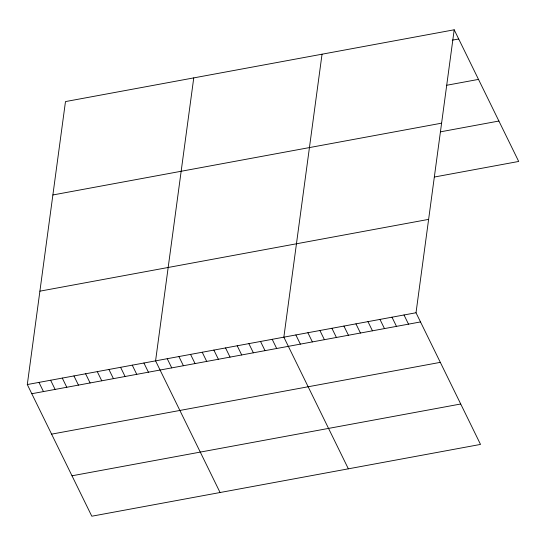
<?xml version="1.0" encoding="UTF-8"?>
<svg xmlns="http://www.w3.org/2000/svg" width="546" height="546" viewBox="0 0 546 546"><rect width="100%" height="100%" fill="white"/><g stroke="black" fill="none" stroke-linecap="round" stroke-linejoin="round"><path stroke-width="0.82" d="M454.197 29.791L416.018 312.756L480.521 444.417L91.803 516.209L27.3 384.548L65.479 101.583L454.197 29.791L518.7 161.452L434.596 176.986M193.755 77.894L155.576 360.851L220.079 492.519M322.038 54.204L283.852 337.162L348.355 468.823M452.293 40.158L458.695 38.978M446.457 85.312L478.501 79.395M52.88 194.963L441.598 123.171M440.424 131.839L498.901 121.035M39.899 291.168L428.617 219.376M27.3 384.548L416.018 312.756M31.798 393.727L420.516 321.935M51.597 434.145L440.315 362.353M71.997 475.791L460.715 403.999M404.006 314.974L408.504 324.153M391.987 317.192L396.485 326.378M379.975 319.41L384.473 328.596M367.956 321.628L372.454 330.815M355.944 323.853L360.442 333.033M343.925 326.071L348.43 335.251M331.913 328.289L336.411 337.469M319.901 330.507L324.399 339.687M307.883 332.726L312.38 341.905M295.871 334.944L300.368 344.123M272.195 339.319L276.692 348.498M260.531 341.468L265.028 350.655M248.867 343.625L253.364 352.805M237.21 345.782L241.707 354.961M225.546 347.932L230.043 357.111M213.882 350.088L218.38 359.268M202.225 352.238L206.722 361.418M190.561 354.395L195.059 363.575M178.897 356.545L183.401 365.731M167.24 358.702L171.737 367.881M143.919 363.008L148.416 372.188M132.255 365.165L136.753 374.344M120.591 367.315L125.089 376.494M108.934 369.471L113.431 378.651M97.27 371.621L101.768 380.801M85.606 373.778L90.104 382.958M73.949 375.928L78.447 385.114M62.285 378.085L66.783 387.264M50.621 380.234L55.119 389.421M38.964 382.391L43.462 391.571"/></g></svg>
